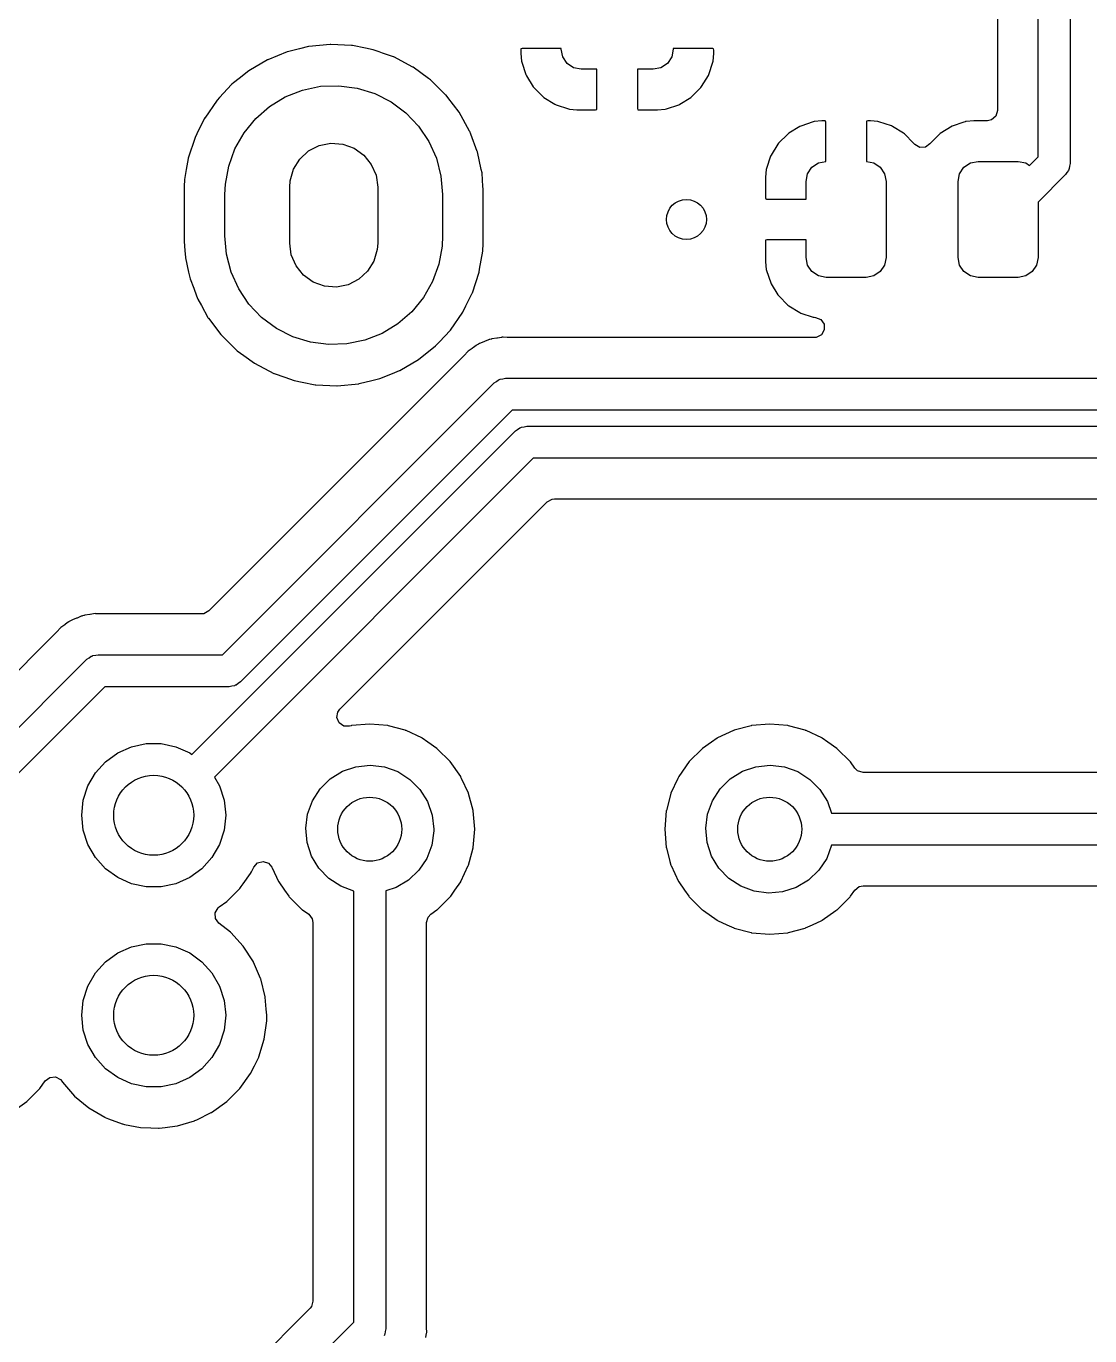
# Model space of a CAD drawing. Extents: x 83 to 135, y -230 to -45.
# Drawn here: x 110.09 to 123.38, y -179.31 to -162.94 of the extents above; entities that cross this region are included whole.
import ezdxf

# ---------------------------------------------------------------- set-up
doc = ezdxf.new("R2010")
doc.units = 0
doc.layers.add('BLACK', color=7, linetype='CONTINUOUS')

msp = doc.modelspace()

# ---------------------------------------------------------------- linework, layer by layer
at = {"layer": 'BLACK', "linetype": 'CONTINUOUS'}
for p, q in [((123.136, -153.921), (123.136, -164.653)), ((122.736, -164.57), (122.736, -158.061)), ((122.227, -162.475), (122.227, -163.994)), ((113.887, -163.167), (113.618, -163.193)), ((113.892, -163.167), (113.887, -163.167)), ((114.154, -163.18), (113.892, -163.167)), ((113.892, -163.167), (113.892, -163.167)), ((113.35, -163.259), (113.107, -163.357)), ((113.354, -163.257), (113.35, -163.259)), ((113.35, -163.259), (113.35, -163.259)), ((113.501, -163.221), (113.354, -163.257)), ((113.613, -163.194), (113.501, -163.221)), ((113.618, -163.193), (113.613, -163.194)), ((113.613, -163.194), (113.613, -163.194)), ((114.158, -163.18), (114.154, -163.18)), ((114.154, -163.18), (114.154, -163.18)), ((114.163, -163.181), (114.158, -163.18)), ((114.326, -163.214), (114.163, -163.181)), ((114.163, -163.181), (114.163, -163.181)), ((114.424, -163.233), (114.326, -163.214)), ((114.498, -163.259), (114.424, -163.233)), ((114.541, -163.274), (114.498, -163.259)), ((114.676, -163.322), (114.541, -163.274)), ((114.68, -163.323), (114.676, -163.322)), ((114.676, -163.322), (114.676, -163.322)), ((114.92, -163.449), (114.68, -163.323)), ((116.269, -163.224), (116.267, -163.232)), ((116.267, -163.232), (116.267, -163.274)), ((116.267, -163.274), (116.267, -163.281)), ((116.267, -163.281), (116.277, -163.376)), ((116.27, -163.223), (116.269, -163.224)), ((116.285, -163.219), (116.27, -163.223)), ((116.775, -163.219), (116.285, -163.219)), ((116.775, -163.227), (116.775, -163.219)), ((116.794, -163.323), (116.775, -163.227)), ((116.848, -163.404), (116.794, -163.323)), ((118.156, -163.323), (118.102, -163.404)), ((118.175, -163.227), (118.156, -163.323)), ((118.669, -163.219), (118.175, -163.219)), ((118.175, -163.219), (118.175, -163.227)), ((118.677, -163.22), (118.669, -163.219)), ((118.673, -163.375), (118.683, -163.281)), ((118.679, -163.221), (118.677, -163.22)), ((118.683, -163.237), (118.679, -163.221)), ((118.683, -163.274), (118.683, -163.237)), ((118.683, -163.281), (118.683, -163.274)), ((112.869, -163.496), (112.748, -163.592)), ((113.103, -163.359), (112.869, -163.496)), ((113.107, -163.357), (113.103, -163.359)), ((114.924, -163.452), (114.92, -163.449)), ((115.116, -163.592), (114.924, -163.452)), ((116.277, -163.376), (116.28, -163.39)), ((116.28, -163.39), (116.332, -163.544)), ((116.929, -163.458), (116.848, -163.404)), ((117.025, -163.477), (116.929, -163.458)), ((117.221, -163.477), (117.025, -163.477)), ((117.221, -163.971), (117.221, -163.477)), ((117.925, -163.477), (117.729, -163.477)), ((117.729, -163.477), (117.729, -163.967)), ((118.021, -163.458), (117.925, -163.477)), ((118.102, -163.404), (118.021, -163.458)), ((118.619, -163.543), (118.67, -163.388)), ((118.67, -163.388), (118.673, -163.375)), ((112.654, -163.669), (112.504, -163.829)), ((112.657, -163.665), (112.654, -163.669)), ((112.678, -163.648), (112.657, -163.665)), ((112.748, -163.592), (112.678, -163.648)), ((115.139, -163.609), (115.116, -163.592)), ((115.333, -163.799), (115.139, -163.609)), ((116.332, -163.544), (116.338, -163.557)), ((116.338, -163.557), (116.423, -163.695)), ((118.528, -163.694), (118.613, -163.556)), ((118.613, -163.556), (118.619, -163.543)), ((112.504, -163.829), (112.472, -163.864)), ((113.129, -163.941), (113.325, -163.822)), ((113.325, -163.822), (113.539, -163.737)), ((113.539, -163.737), (113.764, -163.69)), ((113.764, -163.69), (113.994, -163.682)), ((113.994, -163.682), (114.222, -163.712)), ((114.222, -163.712), (114.442, -163.78)), ((114.442, -163.78), (114.647, -163.884)), ((115.336, -163.802), (115.333, -163.799)), ((115.357, -163.829), (115.336, -163.802)), ((115.336, -163.802), (115.336, -163.802)), ((115.498, -164.014), (115.357, -163.829)), ((116.423, -163.695), (116.432, -163.706)), ((116.432, -163.706), (116.547, -163.821)), ((116.547, -163.821), (116.558, -163.83)), ((116.558, -163.83), (116.696, -163.915)), ((118.255, -163.914), (118.393, -163.829)), ((118.393, -163.829), (118.404, -163.82)), ((118.404, -163.82), (118.519, -163.705)), ((118.519, -163.705), (118.528, -163.694)), ((112.472, -163.864), (112.317, -164.086)), ((112.955, -164.092), (113.129, -163.941)), ((114.647, -163.884), (114.831, -164.021)), ((116.696, -163.915), (116.709, -163.921)), ((116.709, -163.921), (116.864, -163.972)), ((116.864, -163.972), (116.877, -163.975)), ((116.877, -163.975), (116.971, -163.985)), ((116.971, -163.985), (116.978, -163.985)), ((116.978, -163.985), (117.203, -163.985)), ((117.203, -163.985), (117.218, -163.981)), ((117.218, -163.981), (117.219, -163.979)), ((117.219, -163.979), (117.221, -163.971)), ((117.729, -163.967), (117.733, -163.982)), ((117.733, -163.982), (117.735, -163.983)), ((117.735, -163.983), (117.743, -163.985)), ((117.743, -163.985), (117.972, -163.985)), ((117.972, -163.985), (117.979, -163.985)), ((117.979, -163.985), (118.074, -163.975)), ((118.074, -163.975), (118.088, -163.972)), ((118.088, -163.972), (118.242, -163.92)), ((118.242, -163.92), (118.255, -163.914)), ((122.227, -163.994), (122.207, -164.063)), ((112.315, -164.09), (112.218, -164.285)), ((112.317, -164.086), (112.315, -164.09)), ((112.315, -164.09), (112.315, -164.09)), ((112.809, -164.27), (112.955, -164.092)), ((114.831, -164.021), (114.99, -164.188)), ((115.629, -164.251), (115.498, -164.014)), ((119.922, -164.134), (119.768, -164.186)), ((119.936, -164.131), (119.922, -164.134)), ((120.031, -164.121), (119.936, -164.131)), ((120.038, -164.121), (120.031, -164.121)), ((120.067, -164.121), (120.038, -164.121)), ((120.075, -164.123), (120.067, -164.121)), ((120.077, -164.124), (120.075, -164.123)), ((120.081, -164.139), (120.077, -164.124)), ((120.081, -164.63), (120.081, -164.139)), ((120.591, -164.127), (120.589, -164.135)), ((120.589, -164.135), (120.589, -164.63)), ((120.592, -164.125), (120.591, -164.127)), ((120.607, -164.121), (120.592, -164.125)), ((120.632, -164.121), (120.607, -164.121)), ((120.639, -164.121), (120.632, -164.121)), ((120.733, -164.131), (120.639, -164.121)), ((120.746, -164.134), (120.733, -164.131)), ((120.901, -164.185), (120.746, -164.134)), ((121.806, -164.139), (121.661, -164.187)), ((121.822, -164.134), (121.806, -164.139)), ((121.829, -164.131), (121.822, -164.134)), ((121.822, -164.134), (121.822, -164.134)), ((121.836, -164.131), (121.829, -164.131)), ((121.931, -164.121), (121.836, -164.131)), ((121.836, -164.131), (121.836, -164.131)), ((121.935, -164.12), (121.931, -164.121)), ((121.931, -164.121), (121.931, -164.121)), ((122.102, -164.12), (121.935, -164.12)), ((122.154, -164.109), (122.102, -164.12)), ((122.207, -164.063), (122.154, -164.109)), ((112.218, -164.285), (112.197, -164.329)), ((112.695, -164.47), (112.809, -164.27)), ((114.99, -164.188), (115.118, -164.379)), ((115.631, -164.255), (115.629, -164.251)), ((115.642, -164.286), (115.631, -164.255)), ((115.631, -164.255), (115.631, -164.255)), ((115.725, -164.505), (115.642, -164.286)), ((119.606, -164.286), (119.491, -164.401)), ((119.617, -164.277), (119.606, -164.286)), ((119.755, -164.192), (119.617, -164.277)), ((119.768, -164.186), (119.755, -164.192)), ((120.914, -164.191), (120.901, -164.185)), ((121.052, -164.276), (120.914, -164.191)), ((121.063, -164.285), (121.052, -164.276)), ((121.178, -164.4), (121.063, -164.285)), ((121.511, -164.281), (121.386, -164.406)), ((121.661, -164.187), (121.511, -164.281)), ((112.197, -164.329), (112.112, -164.587)), ((112.617, -164.686), (112.695, -164.47)), ((113.616, -164.498), (113.749, -164.431)), ((113.749, -164.431), (113.895, -164.401)), ((113.895, -164.401), (114.044, -164.412)), ((114.044, -164.412), (114.185, -164.463)), ((114.185, -164.463), (114.307, -164.549)), ((115.118, -164.379), (115.213, -164.588)), ((119.482, -164.412), (119.397, -164.55)), ((119.491, -164.401), (119.482, -164.412)), ((121.186, -164.41), (121.178, -164.4)), ((121.193, -164.418), (121.186, -164.41)), ((121.255, -164.454), (121.193, -164.418)), ((121.326, -164.451), (121.255, -164.454)), ((121.383, -164.41), (121.326, -164.451)), ((121.386, -164.406), (121.383, -164.41)), ((112.111, -164.591), (112.087, -164.731)), ((112.112, -164.587), (112.111, -164.591)), ((112.111, -164.591), (112.111, -164.591)), ((113.428, -164.726), (113.506, -164.599)), ((113.506, -164.599), (113.616, -164.498)), ((114.307, -164.549), (114.4, -164.665)), ((115.213, -164.588), (115.271, -164.811)), ((115.726, -164.509), (115.725, -164.505)), ((115.775, -164.73), (115.726, -164.509)), ((115.726, -164.509), (115.726, -164.509)), ((119.391, -164.563), (119.34, -164.718)), ((119.397, -164.55), (119.391, -164.563)), ((119.908, -164.702), (119.989, -164.648)), ((119.989, -164.648), (120.081, -164.63)), ((120.589, -164.63), (120.681, -164.648)), ((120.681, -164.648), (120.762, -164.702)), ((121.808, -164.702), (121.889, -164.648)), ((121.889, -164.648), (121.985, -164.629)), ((121.985, -164.629), (122.485, -164.629)), ((122.485, -164.629), (122.581, -164.648)), ((122.581, -164.648), (122.627, -164.679)), ((122.627, -164.679), (122.736, -164.57)), ((112.087, -164.731), (112.066, -164.854)), ((112.576, -164.912), (112.617, -164.686)), ((113.386, -164.87), (113.428, -164.726)), ((114.4, -164.665), (114.46, -164.802)), ((114.46, -164.802), (114.48, -164.95)), ((115.271, -164.811), (115.29, -165.04)), ((115.784, -164.77), (115.775, -164.73)), ((115.784, -164.774), (115.784, -164.77)), ((115.796, -164.941), (115.784, -164.774)), ((119.337, -164.731), (119.327, -164.825)), ((119.34, -164.718), (119.337, -164.731)), ((119.835, -164.879), (119.854, -164.783)), ((119.854, -164.783), (119.908, -164.702)), ((120.762, -164.702), (120.816, -164.783)), ((120.816, -164.783), (120.835, -164.879)), ((121.735, -164.879), (121.754, -164.783)), ((121.754, -164.783), (121.808, -164.702)), ((123.077, -164.794), (122.735, -165.137)), ((123.095, -164.766), (123.077, -164.794)), ((123.116, -164.74), (123.095, -164.766)), ((123.119, -164.729), (123.116, -164.74)), ((123.125, -164.719), (123.119, -164.729)), ((123.129, -164.686), (123.125, -164.719)), ((123.136, -164.653), (123.129, -164.686)), ((112.066, -164.854), (112.061, -164.94)), ((112.061, -164.94), (112.061, -165.629)), ((112.57, -165.04), (112.576, -164.912)), ((113.38, -164.95), (113.386, -164.87)), ((113.38, -165.65), (113.38, -164.95)), ((114.48, -164.95), (114.48, -165.65)), ((115.798, -164.971), (115.796, -164.941)), ((115.798, -165.66), (115.798, -164.971)), ((119.327, -164.825), (119.327, -164.832)), ((119.327, -164.832), (119.327, -165.082)), ((119.835, -165.1), (119.835, -164.879)), ((120.835, -164.879), (120.835, -165.829)), ((121.735, -165.829), (121.735, -164.879)), ((112.57, -165.56), (112.57, -165.04)), ((115.29, -165.04), (115.29, -165.56)), ((119.327, -165.082), (119.331, -165.097)), ((119.331, -165.097), (119.333, -165.098)), ((119.333, -165.098), (119.341, -165.1)), ((119.341, -165.1), (119.835, -165.1)), ((122.735, -165.137), (122.735, -165.829)), ((112.061, -165.629), (112.062, -165.631)), ((112.062, -165.631), (112.07, -165.742)), ((112.062, -165.631), (112.062, -165.631)), ((112.589, -165.789), (112.57, -165.56)), ((115.29, -165.56), (115.284, -165.688)), ((119.329, -165.614), (119.327, -165.622)), ((119.327, -165.622), (119.327, -165.876)), ((119.33, -165.612), (119.329, -165.614)), ((119.345, -165.608), (119.33, -165.612)), ((119.835, -165.608), (119.345, -165.608)), ((119.835, -165.829), (119.835, -165.608)), ((112.07, -165.742), (112.076, -165.83)), ((112.647, -166.012), (112.589, -165.789)), ((113.4, -165.798), (113.38, -165.65)), ((114.474, -165.73), (114.432, -165.874)), ((114.48, -165.65), (114.474, -165.73)), ((115.284, -165.688), (115.243, -165.914)), ((115.754, -165.977), (115.794, -165.75)), ((115.794, -165.746), (115.798, -165.66)), ((115.794, -165.75), (115.794, -165.746)), ((115.794, -165.75), (115.794, -165.75)), ((112.076, -165.83), (112.077, -165.835)), ((112.077, -165.835), (112.077, -165.835)), ((112.077, -165.835), (112.116, -166.013)), ((113.46, -165.935), (113.4, -165.798)), ((113.553, -166.051), (113.46, -165.935)), ((114.432, -165.874), (114.354, -166.001)), ((115.243, -165.914), (115.165, -166.13)), ((119.327, -165.876), (119.327, -165.883)), ((119.327, -165.883), (119.337, -165.978)), ((119.854, -165.925), (119.835, -165.829)), ((119.908, -166.006), (119.854, -165.925)), ((120.816, -165.925), (120.762, -166.006)), ((120.835, -165.829), (120.816, -165.925)), ((121.754, -165.925), (121.735, -165.829)), ((121.808, -166.006), (121.754, -165.925)), ((122.716, -165.925), (122.662, -166.006)), ((122.735, -165.829), (122.716, -165.925)), ((112.116, -166.013), (112.135, -166.095)), ((112.135, -166.095), (112.18, -166.214)), ((112.742, -166.221), (112.647, -166.012)), ((113.675, -166.137), (113.553, -166.051)), ((114.244, -166.102), (114.111, -166.169)), ((114.354, -166.001), (114.244, -166.102)), ((115.663, -166.271), (115.748, -166.013)), ((115.748, -166.013), (115.754, -165.977)), ((119.337, -165.978), (119.34, -165.992)), ((119.34, -165.992), (119.392, -166.146)), ((119.989, -166.06), (119.908, -166.006)), ((120.085, -166.079), (119.989, -166.06)), ((120.585, -166.079), (120.085, -166.079)), ((120.681, -166.06), (120.585, -166.079)), ((120.762, -166.006), (120.681, -166.06)), ((121.889, -166.06), (121.808, -166.006)), ((121.985, -166.079), (121.889, -166.06)), ((122.485, -166.079), (121.985, -166.079)), ((122.581, -166.06), (122.485, -166.079)), ((122.662, -166.006), (122.581, -166.06)), ((112.18, -166.214), (112.215, -166.307)), ((112.87, -166.412), (112.742, -166.221)), ((113.816, -166.188), (113.675, -166.137)), ((113.965, -166.199), (113.816, -166.188)), ((114.111, -166.169), (113.965, -166.199)), ((115.165, -166.13), (115.051, -166.33)), ((115.583, -166.432), (115.661, -166.275)), ((115.661, -166.275), (115.663, -166.271)), ((115.661, -166.275), (115.661, -166.275)), ((119.392, -166.146), (119.398, -166.159)), ((119.398, -166.159), (119.483, -166.297)), ((112.215, -166.307), (112.231, -166.349)), ((112.231, -166.349), (112.276, -166.431)), ((112.276, -166.431), (112.358, -166.579)), ((113.029, -166.579), (112.87, -166.412)), ((115.051, -166.33), (114.905, -166.508)), ((115.543, -166.514), (115.583, -166.432)), ((119.483, -166.297), (119.492, -166.308)), ((119.492, -166.308), (119.607, -166.423)), ((119.607, -166.423), (119.618, -166.432)), ((119.618, -166.432), (119.756, -166.517)), ((112.358, -166.579), (112.362, -166.586)), ((112.362, -166.586), (112.365, -166.589)), ((112.365, -166.589), (112.52, -166.793)), ((113.213, -166.716), (113.029, -166.579)), ((114.905, -166.508), (114.731, -166.659)), ((115.388, -166.736), (115.543, -166.514)), ((119.756, -166.517), (119.769, -166.523)), ((119.769, -166.523), (119.924, -166.574)), ((119.924, -166.574), (119.937, -166.577)), ((119.937, -166.577), (119.952, -166.579)), ((119.952, -166.579), (120.018, -166.605)), ((120.018, -166.605), (120.059, -166.664)), ((113.418, -166.82), (113.213, -166.716)), ((114.535, -166.778), (114.321, -166.863)), ((114.731, -166.659), (114.535, -166.778)), ((115.251, -166.883), (115.385, -166.74)), ((115.385, -166.74), (115.388, -166.736)), ((115.385, -166.74), (115.385, -166.74)), ((120.062, -166.734), (120.026, -166.796)), ((120.059, -166.664), (120.062, -166.734)), ((112.52, -166.793), (112.527, -166.801)), ((112.527, -166.801), (112.53, -166.805)), ((112.53, -166.805), (112.53, -166.805)), ((112.53, -166.805), (112.582, -166.855)), ((112.582, -166.855), (112.721, -166.991)), ((113.638, -166.888), (113.418, -166.82)), ((113.866, -166.918), (113.638, -166.888)), ((114.096, -166.91), (113.866, -166.918)), ((114.321, -166.863), (114.096, -166.91)), ((114.991, -167.104), (115.203, -166.935)), ((115.203, -166.935), (115.251, -166.883)), ((115.709, -166.929), (115.678, -166.953)), ((115.715, -166.924), (115.709, -166.929)), ((115.709, -166.929), (115.709, -166.929)), ((115.722, -166.921), (115.715, -166.924)), ((115.724, -166.92), (115.722, -166.921)), ((115.739, -166.911), (115.724, -166.92)), ((115.741, -166.91), (115.739, -166.911)), ((115.747, -166.906), (115.741, -166.91)), ((115.754, -166.903), (115.747, -166.906)), ((115.807, -166.883), (115.754, -166.903)), ((115.813, -166.881), (115.807, -166.883)), ((115.865, -166.858), (115.813, -166.881)), ((115.872, -166.855), (115.865, -166.858)), ((115.865, -166.858), (115.865, -166.858)), ((115.879, -166.854), (115.872, -166.855)), ((115.882, -166.853), (115.879, -166.854)), ((115.898, -166.849), (115.882, -166.853)), ((115.901, -166.848), (115.898, -166.849)), ((115.908, -166.845), (115.901, -166.848)), ((115.971, -166.838), (115.908, -166.845)), ((115.978, -166.837), (115.971, -166.838)), ((116.029, -166.828), (115.978, -166.837)), ((116.033, -166.827), (116.029, -166.828)), ((116.041, -166.826), (116.033, -166.827)), ((116.033, -166.827), (116.033, -166.827)), ((116.048, -166.826), (116.041, -166.826)), ((116.098, -166.83), (116.048, -166.826)), ((116.048, -166.826), (116.048, -166.826)), ((116.107, -166.83), (116.098, -166.83)), ((119.939, -166.83), (116.107, -166.83)), ((119.962, -166.828), (119.939, -166.83)), ((120.026, -166.796), (119.962, -166.828)), ((115.56, -167.055), (112.367, -170.247)), ((112.721, -166.991), (112.724, -166.994)), ((112.724, -166.994), (112.724, -166.994)), ((112.724, -166.994), (112.808, -167.055)), ((112.808, -167.055), (112.94, -167.151)), ((114.757, -167.241), (114.991, -167.104)), ((115.565, -167.05), (115.56, -167.055)), ((115.601, -167.009), (115.565, -167.05)), ((115.606, -167.003), (115.601, -167.009)), ((115.601, -167.009), (115.601, -167.009)), ((115.612, -166.999), (115.606, -167.003)), ((115.659, -166.967), (115.612, -166.999)), ((115.612, -166.999), (115.612, -166.999)), ((115.664, -166.963), (115.659, -166.967)), ((115.678, -166.953), (115.664, -166.963)), ((112.94, -167.151), (113.18, -167.277)), ((114.665, -167.278), (114.753, -167.243)), ((114.753, -167.243), (114.757, -167.241)), ((114.753, -167.243), (114.753, -167.243)), ((112.541, -170.793), (115.937, -167.397)), ((113.18, -167.277), (113.184, -167.278)), ((113.184, -167.278), (113.184, -167.278)), ((113.184, -167.278), (113.317, -167.325)), ((113.317, -167.325), (113.436, -167.367)), ((113.436, -167.367), (113.534, -167.386)), ((113.534, -167.386), (113.697, -167.419)), ((113.697, -167.419), (113.697, -167.419)), ((113.697, -167.419), (113.702, -167.42)), ((113.702, -167.42), (113.706, -167.42)), ((113.706, -167.42), (113.706, -167.42)), ((113.706, -167.42), (113.968, -167.433)), ((113.968, -167.433), (113.968, -167.433)), ((113.968, -167.433), (113.973, -167.433)), ((113.973, -167.433), (114.242, -167.407)), ((114.242, -167.407), (114.247, -167.406)), ((114.247, -167.406), (114.407, -167.367)), ((114.247, -167.406), (114.247, -167.406)), ((114.407, -167.367), (114.506, -167.343)), ((114.506, -167.343), (114.665, -167.278)), ((115.937, -167.397), (115.965, -167.379)), ((115.965, -167.379), (115.991, -167.358)), ((115.991, -167.358), (116.002, -167.356)), ((116.002, -167.356), (116.012, -167.35)), ((116.012, -167.35), (116.045, -167.346)), ((116.045, -167.346), (116.078, -167.338)), ((116.078, -167.338), (129.082, -167.338)), ((116.161, -167.738), (112.765, -171.134)), ((129.165, -167.738), (116.161, -167.738)), ((112.157, -172.04), (116.201, -167.996)), ((116.201, -167.996), (116.229, -167.979)), ((116.229, -167.979), (116.255, -167.958)), ((116.255, -167.958), (116.267, -167.955)), ((116.267, -167.955), (116.276, -167.949)), ((116.276, -167.949), (116.31, -167.945)), ((116.31, -167.945), (116.342, -167.938)), ((116.342, -167.938), (129.807, -167.938)), ((116.425, -168.338), (112.439, -172.324)), ((129.89, -168.338), (116.425, -168.338)), ((114.904, -170.578), (116.599, -168.883)), ((116.599, -168.883), (116.661, -168.849)), ((116.661, -168.849), (116.688, -168.846)), ((116.688, -168.846), (126.29, -168.846)), ((110.624, -170.378), (110.618, -170.383)), ((110.631, -170.375), (110.624, -170.378)), ((110.633, -170.374), (110.631, -170.375)), ((110.648, -170.366), (110.633, -170.374)), ((110.65, -170.365), (110.648, -170.366)), ((110.657, -170.36), (110.65, -170.365)), ((110.664, -170.358), (110.657, -170.36)), ((110.716, -170.338), (110.664, -170.358)), ((110.664, -170.358), (110.664, -170.358)), ((110.722, -170.335), (110.716, -170.338)), ((110.774, -170.313), (110.722, -170.335)), ((110.781, -170.31), (110.774, -170.313)), ((110.774, -170.313), (110.774, -170.313)), ((110.788, -170.308), (110.781, -170.31)), ((110.791, -170.307), (110.788, -170.308)), ((110.807, -170.303), (110.791, -170.307)), ((110.81, -170.302), (110.807, -170.303)), ((110.817, -170.3), (110.81, -170.302)), ((110.88, -170.292), (110.817, -170.3)), ((110.887, -170.291), (110.88, -170.292)), ((110.95, -170.28), (110.887, -170.291)), ((110.957, -170.281), (110.95, -170.28)), ((111.008, -170.284), (110.957, -170.281)), ((110.957, -170.281), (110.957, -170.281)), ((111.016, -170.284), (111.008, -170.284)), ((112.278, -170.284), (111.016, -170.284)), ((112.305, -170.281), (112.278, -170.284)), ((112.367, -170.247), (112.305, -170.281)), ((110.469, -170.509), (109.59, -171.388)), ((110.474, -170.504), (110.469, -170.509)), ((110.51, -170.463), (110.474, -170.504)), ((110.515, -170.457), (110.51, -170.463)), ((110.51, -170.463), (110.51, -170.463)), ((110.521, -170.453), (110.515, -170.457)), ((110.568, -170.421), (110.521, -170.453)), ((110.521, -170.453), (110.521, -170.453)), ((110.573, -170.417), (110.568, -170.421)), ((110.6, -170.397), (110.573, -170.417)), ((110.618, -170.383), (110.6, -170.397)), ((110.618, -170.383), (110.618, -170.383)), ((114.006, -171.476), (114.904, -170.578)), ((109.657, -172.04), (110.846, -170.851)), ((110.846, -170.851), (110.874, -170.833)), ((110.874, -170.833), (110.9, -170.813)), ((110.9, -170.813), (110.912, -170.81)), ((110.912, -170.81), (110.921, -170.804)), ((110.921, -170.804), (110.955, -170.8)), ((110.955, -170.8), (110.987, -170.793)), ((110.987, -170.793), (112.541, -170.793)), ((111.07, -171.193), (109.939, -172.324)), ((112.624, -171.193), (111.07, -171.193)), ((112.656, -171.185), (112.624, -171.193)), ((112.689, -171.182), (112.656, -171.185)), ((112.699, -171.176), (112.689, -171.182)), ((112.71, -171.173), (112.699, -171.176)), ((112.736, -171.152), (112.71, -171.173)), ((112.765, -171.134), (112.736, -171.152)), ((113.97, -171.58), (113.982, -171.51)), ((113.982, -171.51), (114.006, -171.476)), ((113.998, -171.646), (113.97, -171.58)), ((114.056, -171.685), (113.998, -171.646)), ((114.127, -171.687), (114.056, -171.685)), ((114.147, -171.682), (114.127, -171.687)), ((114.152, -171.68), (114.147, -171.682)), ((114.147, -171.682), (114.147, -171.682)), ((114.38, -171.661), (114.152, -171.68)), ((114.608, -171.68), (114.38, -171.661)), ((114.613, -171.682), (114.608, -171.68)), ((114.824, -171.738), (114.613, -171.682)), ((114.613, -171.682), (114.613, -171.682)), ((119.147, -171.682), (118.936, -171.738)), ((119.152, -171.68), (119.147, -171.682)), ((119.147, -171.682), (119.147, -171.682)), ((119.38, -171.661), (119.152, -171.68)), ((119.608, -171.68), (119.38, -171.661)), ((119.613, -171.682), (119.608, -171.68)), ((119.824, -171.738), (119.613, -171.682)), ((119.613, -171.682), (119.613, -171.682)), ((114.829, -171.74), (114.824, -171.738)), ((114.824, -171.738), (114.824, -171.738)), ((114.834, -171.742), (114.829, -171.74)), ((115.032, -171.834), (114.834, -171.742)), ((114.834, -171.742), (114.834, -171.742)), ((115.037, -171.836), (115.032, -171.834)), ((115.032, -171.834), (115.032, -171.834)), ((115.108, -171.887), (115.037, -171.836)), ((118.723, -171.836), (118.652, -171.887)), ((118.728, -171.834), (118.723, -171.836)), ((118.926, -171.742), (118.728, -171.834)), ((118.728, -171.834), (118.728, -171.834)), ((118.931, -171.74), (118.926, -171.742)), ((118.926, -171.742), (118.926, -171.742)), ((118.936, -171.738), (118.931, -171.74)), ((118.936, -171.738), (118.936, -171.738)), ((119.829, -171.74), (119.824, -171.738)), ((119.824, -171.738), (119.824, -171.738)), ((119.834, -171.742), (119.829, -171.74)), ((120.032, -171.834), (119.834, -171.742)), ((119.834, -171.742), (119.834, -171.742)), ((120.037, -171.836), (120.032, -171.834)), ((120.032, -171.834), (120.032, -171.834)), ((120.108, -171.887), (120.037, -171.836)), ((111.23, -172.021), (111.402, -171.944)), ((111.402, -171.944), (111.586, -171.905)), ((111.586, -171.905), (111.774, -171.905)), ((111.774, -171.905), (111.958, -171.944)), ((111.958, -171.944), (112.13, -172.021)), ((115.22, -171.965), (115.108, -171.887)), ((115.224, -171.968), (115.22, -171.965)), ((115.22, -171.965), (115.22, -171.965)), ((115.386, -172.13), (115.224, -171.968)), ((118.536, -171.968), (118.374, -172.13)), ((118.54, -171.965), (118.536, -171.968)), ((118.652, -171.887), (118.54, -171.965)), ((118.54, -171.965), (118.54, -171.965)), ((120.22, -171.965), (120.108, -171.887)), ((120.224, -171.968), (120.22, -171.965)), ((120.22, -171.965), (120.22, -171.965)), ((120.386, -172.13), (120.224, -171.968)), ((110.952, -172.271), (111.078, -172.131)), ((111.078, -172.131), (111.23, -172.021)), ((112.13, -172.021), (112.157, -172.04)), ((114.208, -172.193), (114.386, -172.174)), ((114.386, -172.174), (114.563, -172.195)), ((115.518, -172.317), (115.386, -172.13)), ((118.374, -172.13), (118.242, -172.317)), ((119.208, -172.193), (119.386, -172.174)), ((119.386, -172.174), (119.563, -172.195)), ((120.389, -172.134), (120.386, -172.13)), ((120.444, -172.212), (120.389, -172.134)), ((120.389, -172.134), (120.389, -172.134)), ((110.858, -172.434), (110.952, -172.271)), ((112.439, -172.324), (112.502, -172.434)), ((113.76, -172.468), (113.887, -172.344)), ((113.887, -172.344), (114.039, -172.25)), ((114.039, -172.25), (114.208, -172.193)), ((114.563, -172.195), (114.731, -172.255)), ((114.731, -172.255), (114.881, -172.351)), ((115.52, -172.322), (115.518, -172.317)), ((115.528, -172.339), (115.52, -172.322)), ((115.52, -172.322), (115.52, -172.322)), ((115.614, -172.525), (115.528, -172.339)), ((118.232, -172.339), (118.146, -172.525)), ((118.24, -172.322), (118.232, -172.339)), ((118.242, -172.317), (118.24, -172.322)), ((118.24, -172.322), (118.24, -172.322)), ((118.76, -172.468), (118.887, -172.344)), ((118.887, -172.344), (119.039, -172.25)), ((119.039, -172.25), (119.208, -172.193)), ((119.563, -172.195), (119.731, -172.255)), ((119.731, -172.255), (119.881, -172.351)), ((120.479, -172.245), (120.444, -172.212)), ((120.547, -172.266), (120.479, -172.245)), ((123.837, -172.266), (120.547, -172.266)), ((110.8, -172.613), (110.858, -172.434)), ((112.502, -172.434), (112.56, -172.613)), ((113.663, -172.618), (113.76, -172.468)), ((114.881, -172.351), (115.007, -172.477)), ((115.007, -172.477), (115.101, -172.628)), ((118.663, -172.618), (118.76, -172.468)), ((119.881, -172.351), (120.007, -172.477)), ((120.007, -172.477), (120.101, -172.628)), ((110.78, -172.8), (110.8, -172.613)), ((112.56, -172.613), (112.58, -172.8)), ((113.602, -172.786), (113.663, -172.618)), ((115.101, -172.628), (115.16, -172.797)), ((115.616, -172.53), (115.614, -172.525)), ((115.672, -172.739), (115.616, -172.53)), ((115.616, -172.53), (115.616, -172.53)), ((118.144, -172.53), (118.088, -172.739)), ((118.146, -172.525), (118.144, -172.53)), ((118.144, -172.53), (118.144, -172.53)), ((118.602, -172.786), (118.663, -172.618)), ((120.101, -172.628), (120.152, -172.774)), ((110.8, -172.987), (110.78, -172.8)), ((112.58, -172.8), (112.56, -172.987)), ((113.58, -172.963), (113.602, -172.786)), ((115.16, -172.797), (115.18, -172.974)), ((115.674, -172.746), (115.672, -172.739)), ((115.693, -172.974), (115.674, -172.746)), ((118.086, -172.746), (118.067, -172.974)), ((118.088, -172.739), (118.086, -172.746)), ((118.58, -172.963), (118.602, -172.786)), ((120.152, -172.774), (124.1, -172.774)), ((110.858, -173.166), (110.8, -172.987)), ((112.56, -172.987), (112.502, -173.166)), ((113.597, -173.14), (113.58, -172.963)), ((115.18, -172.996), (115.155, -173.173)), ((115.18, -172.974), (115.18, -172.996)), ((115.674, -173.202), (115.693, -172.974)), ((118.067, -172.974), (118.086, -173.202)), ((118.597, -173.14), (118.58, -172.963)), ((113.654, -173.31), (113.597, -173.14)), ((118.654, -173.31), (118.597, -173.14)), ((110.952, -173.329), (110.858, -173.166)), ((112.502, -173.166), (112.408, -173.329)), ((113.746, -173.462), (113.654, -173.31)), ((115.155, -173.173), (115.092, -173.34)), ((115.627, -173.378), (115.672, -173.207)), ((115.672, -173.207), (115.674, -173.202)), ((115.672, -173.207), (115.672, -173.207)), ((118.086, -173.202), (118.088, -173.207)), ((118.088, -173.207), (118.088, -173.207)), ((118.088, -173.207), (118.133, -173.378)), ((118.746, -173.462), (118.654, -173.31)), ((120.154, -173.174), (120.092, -173.34)), ((124.182, -173.174), (120.154, -173.174)), ((111.078, -173.469), (110.952, -173.329)), ((111.23, -173.579), (111.078, -173.469)), ((112.282, -173.469), (112.13, -173.579)), ((112.408, -173.329), (112.282, -173.469)), ((112.901, -173.509), (112.931, -173.448)), ((112.931, -173.448), (112.979, -173.395)), ((112.979, -173.395), (113.048, -173.378)), ((113.048, -173.378), (113.115, -173.4)), ((113.115, -173.4), (113.158, -173.45)), ((113.158, -173.45), (113.162, -173.458)), ((113.162, -173.458), (113.24, -173.626)), ((113.87, -173.59), (113.746, -173.462)), ((114.993, -173.488), (114.864, -173.611)), ((115.092, -173.34), (114.993, -173.488)), ((115.52, -173.626), (115.612, -173.428)), ((115.612, -173.428), (115.614, -173.423)), ((115.612, -173.428), (115.612, -173.428)), ((115.614, -173.423), (115.627, -173.378)), ((118.133, -173.378), (118.146, -173.423)), ((118.146, -173.423), (118.148, -173.428)), ((118.148, -173.428), (118.148, -173.428)), ((118.148, -173.428), (118.24, -173.626)), ((118.87, -173.59), (118.746, -173.462)), ((119.993, -173.488), (119.864, -173.611)), ((120.092, -173.34), (119.993, -173.488)), ((111.402, -173.656), (111.23, -173.579)), ((112.13, -173.579), (111.958, -173.656)), ((112.799, -173.657), (112.891, -173.528)), ((112.891, -173.528), (112.901, -173.509)), ((113.24, -173.626), (113.24, -173.626)), ((113.24, -173.626), (113.242, -173.631)), ((113.242, -173.631), (113.316, -173.736)), ((114.019, -173.688), (113.87, -173.59)), ((114.864, -173.611), (114.71, -173.703)), ((115.444, -173.736), (115.518, -173.631)), ((115.518, -173.631), (115.52, -173.626)), ((115.52, -173.626), (115.52, -173.626)), ((118.24, -173.626), (118.24, -173.626)), ((118.24, -173.626), (118.242, -173.631)), ((118.242, -173.631), (118.316, -173.736)), ((119.019, -173.688), (118.87, -173.59)), ((119.864, -173.611), (119.71, -173.703)), ((111.586, -173.695), (111.402, -173.656)), ((111.774, -173.695), (111.586, -173.695)), ((111.958, -173.656), (111.774, -173.695)), ((112.592, -173.879), (112.756, -173.716)), ((112.756, -173.716), (112.774, -173.692)), ((112.774, -173.692), (112.799, -173.657)), ((113.316, -173.736), (113.368, -173.81)), ((113.368, -173.81), (113.374, -173.818)), ((114.18, -173.748), (114.019, -173.688)), ((114.18, -179.136), (114.18, -173.748)), ((114.71, -173.703), (114.58, -173.745)), ((114.58, -173.745), (114.58, -179.219)), ((115.386, -173.818), (115.392, -173.81)), ((115.392, -173.81), (115.444, -173.736)), ((118.316, -173.736), (118.368, -173.81)), ((118.368, -173.81), (118.374, -173.818)), ((119.186, -173.75), (119.019, -173.688)), ((119.363, -173.774), (119.186, -173.75)), ((119.541, -173.758), (119.363, -173.774)), ((119.71, -173.703), (119.541, -173.758)), ((120.386, -173.818), (120.39, -173.813)), ((120.39, -173.813), (120.444, -173.736)), ((120.444, -173.736), (120.499, -173.692)), ((120.499, -173.692), (120.547, -173.683)), ((120.547, -173.683), (124.154, -173.683)), ((112.449, -174.019), (112.485, -173.957)), ((112.485, -173.957), (112.499, -173.946)), ((112.499, -173.946), (112.592, -173.879)), ((113.374, -173.818), (113.536, -173.98)), ((113.536, -173.98), (113.54, -173.983)), ((115.22, -173.983), (115.224, -173.98)), ((115.224, -173.98), (115.386, -173.818)), ((118.374, -173.818), (118.536, -173.98)), ((118.536, -173.98), (118.54, -173.983)), ((120.22, -173.983), (120.224, -173.98)), ((120.224, -173.98), (120.386, -173.818)), ((112.453, -174.09), (112.449, -174.019)), ((112.494, -174.148), (112.453, -174.09)), ((113.54, -173.983), (113.54, -173.983)), ((113.54, -173.983), (113.618, -174.038)), ((113.618, -174.038), (113.662, -174.093)), ((113.662, -174.093), (113.671, -174.141)), ((113.671, -174.141), (113.671, -178.873)), ((115.088, -174.141), (115.109, -174.073)), ((115.088, -179.194), (115.088, -174.141)), ((115.109, -174.073), (115.142, -174.038)), ((115.142, -174.038), (115.22, -173.983)), ((115.22, -173.983), (115.22, -173.983)), ((118.54, -173.983), (118.54, -173.983)), ((118.54, -173.983), (118.552, -173.992)), ((118.552, -173.992), (118.723, -174.112)), ((118.723, -174.112), (118.728, -174.114)), ((118.728, -174.114), (118.728, -174.114)), ((118.728, -174.114), (118.845, -174.168)), ((119.915, -174.168), (120.032, -174.114)), ((120.032, -174.114), (120.037, -174.112)), ((120.032, -174.114), (120.032, -174.114)), ((120.037, -174.112), (120.208, -173.992)), ((120.208, -173.992), (120.22, -173.983)), ((120.22, -173.983), (120.22, -173.983)), ((112.64, -174.263), (112.494, -174.148)), ((112.644, -174.266), (112.64, -174.263)), ((112.64, -174.263), (112.64, -174.263)), ((112.8, -174.438), (112.644, -174.266)), ((118.845, -174.168), (118.931, -174.208)), ((118.931, -174.208), (118.936, -174.21)), ((118.936, -174.21), (118.936, -174.21)), ((118.936, -174.21), (119.147, -174.266)), ((119.147, -174.266), (119.147, -174.266)), ((119.147, -174.266), (119.152, -174.268)), ((119.152, -174.268), (119.38, -174.287)), ((119.38, -174.287), (119.608, -174.268)), ((119.608, -174.268), (119.613, -174.266)), ((119.613, -174.266), (119.824, -174.21)), ((119.613, -174.266), (119.613, -174.266)), ((119.824, -174.21), (119.829, -174.208)), ((119.824, -174.21), (119.824, -174.21)), ((119.829, -174.208), (119.915, -174.168)), ((111.23, -174.521), (111.402, -174.444)), ((111.402, -174.444), (111.586, -174.405)), ((111.586, -174.405), (111.774, -174.405)), ((111.774, -174.405), (111.958, -174.444)), ((111.958, -174.444), (112.13, -174.521)), ((112.926, -174.632), (112.8, -174.438)), ((110.952, -174.771), (111.078, -174.631)), ((111.078, -174.631), (111.23, -174.521)), ((112.13, -174.521), (112.282, -174.631)), ((112.282, -174.631), (112.408, -174.771)), ((112.928, -174.637), (112.926, -174.632)), ((110.858, -174.934), (110.952, -174.771)), ((112.408, -174.771), (112.502, -174.934)), ((113.016, -174.84), (112.928, -174.637)), ((112.928, -174.637), (112.928, -174.637)), ((110.8, -175.113), (110.858, -174.934)), ((112.502, -174.934), (112.56, -175.113)), ((113.018, -174.845), (113.016, -174.84)), ((113.074, -175.069), (113.018, -174.845)), ((110.78, -175.3), (110.8, -175.113)), ((112.56, -175.113), (112.58, -175.3)), ((113.075, -175.074), (113.074, -175.069)), ((113.087, -175.223), (113.075, -175.074)), ((113.075, -175.074), (113.075, -175.074)), ((113.093, -175.3), (113.087, -175.223)), ((110.8, -175.487), (110.78, -175.3)), ((112.58, -175.3), (112.56, -175.487)), ((113.061, -175.599), (113.092, -175.369)), ((113.092, -175.369), (113.093, -175.3)), ((110.858, -175.666), (110.8, -175.487)), ((112.56, -175.487), (112.502, -175.666)), ((112.994, -175.82), (113.061, -175.599)), ((110.952, -175.829), (110.858, -175.666)), ((112.502, -175.666), (112.408, -175.829)), ((111.078, -175.969), (110.952, -175.829)), ((112.408, -175.829), (112.282, -175.969)), ((112.891, -176.028), (112.939, -175.932)), ((112.939, -175.932), (112.992, -175.825)), ((112.992, -175.825), (112.994, -175.82)), ((112.992, -175.825), (112.992, -175.825)), ((110.325, -176.12), (110.381, -176.076)), ((110.381, -176.076), (110.452, -176.07)), ((110.452, -176.07), (110.515, -176.103)), ((110.515, -176.103), (110.535, -176.128)), ((111.23, -176.079), (111.078, -175.969)), ((111.402, -176.156), (111.23, -176.079)), ((112.13, -176.079), (111.958, -176.156)), ((112.282, -175.969), (112.13, -176.079)), ((112.756, -176.216), (112.891, -176.028)), ((110.092, -176.379), (110.256, -176.216)), ((110.256, -176.216), (110.325, -176.12)), ((110.535, -176.128), (110.537, -176.13)), ((110.537, -176.13), (110.537, -176.13)), ((110.537, -176.13), (110.54, -176.135)), ((110.54, -176.135), (110.691, -176.31)), ((111.586, -176.195), (111.402, -176.156)), ((111.774, -176.195), (111.586, -176.195)), ((111.958, -176.156), (111.774, -176.195)), ((112.592, -176.379), (112.756, -176.216)), ((109.904, -176.514), (110.092, -176.379)), ((110.691, -176.31), (110.869, -176.458)), ((112.404, -176.514), (112.592, -176.379)), ((110.869, -176.458), (111.069, -176.575)), ((111.069, -176.575), (111.074, -176.576)), ((111.074, -176.576), (111.074, -176.576)), ((111.074, -176.576), (111.116, -176.592)), ((111.116, -176.592), (111.286, -176.657)), ((112.218, -176.605), (112.399, -176.516)), ((112.399, -176.516), (112.404, -176.514)), ((112.399, -176.516), (112.399, -176.516)), ((111.286, -176.657), (111.291, -176.658)), ((111.291, -176.658), (111.291, -176.658)), ((111.291, -176.658), (111.313, -176.663)), ((111.313, -176.663), (111.513, -176.703)), ((111.513, -176.703), (111.643, -176.708)), ((111.643, -176.708), (111.739, -176.712)), ((111.739, -176.712), (111.739, -176.712)), ((111.739, -176.712), (111.744, -176.712)), ((111.744, -176.712), (111.749, -176.711)), ((111.749, -176.711), (111.822, -176.702)), ((111.749, -176.711), (111.749, -176.711)), ((111.822, -176.702), (111.974, -176.682)), ((111.974, -176.682), (111.979, -176.681)), ((111.979, -176.681), (112.191, -176.617)), ((111.979, -176.681), (111.979, -176.681)), ((112.191, -176.617), (112.196, -176.616)), ((112.196, -176.616), (112.218, -176.605)), ((113.671, -178.873), (113.651, -178.941)), ((113.635, -178.962), (112.6, -179.996)), ((113.651, -178.941), (113.635, -178.962)), ((112.939, -180.376), (114.18, -179.136)), ((115.089, -179.201), (115.088, -179.194)), ((115.092, -179.263), (115.089, -179.201)), ((114.563, -179.294), (114.56, -179.306)), ((114.569, -179.285), (114.563, -179.294)), ((114.573, -179.252), (114.569, -179.285)), ((114.58, -179.219), (114.573, -179.252)), ((115.081, -179.326), (115.091, -179.271)), ((115.091, -179.271), (115.092, -179.263))]:
    msp.add_line(p, q, dxfattribs=at)
at = {"layer": 'BLACK'}
for centre, radius in [((118.339, -165.354), 0.25), ((111.68, -172.8), 0.5), ((114.38, -172.974), 0.4), ((119.38, -172.974), 0.4), ((111.68, -175.3), 0.5)]:
    msp.add_circle(centre, radius, dxfattribs=at)

doc.saveas('drawing.dxf')
